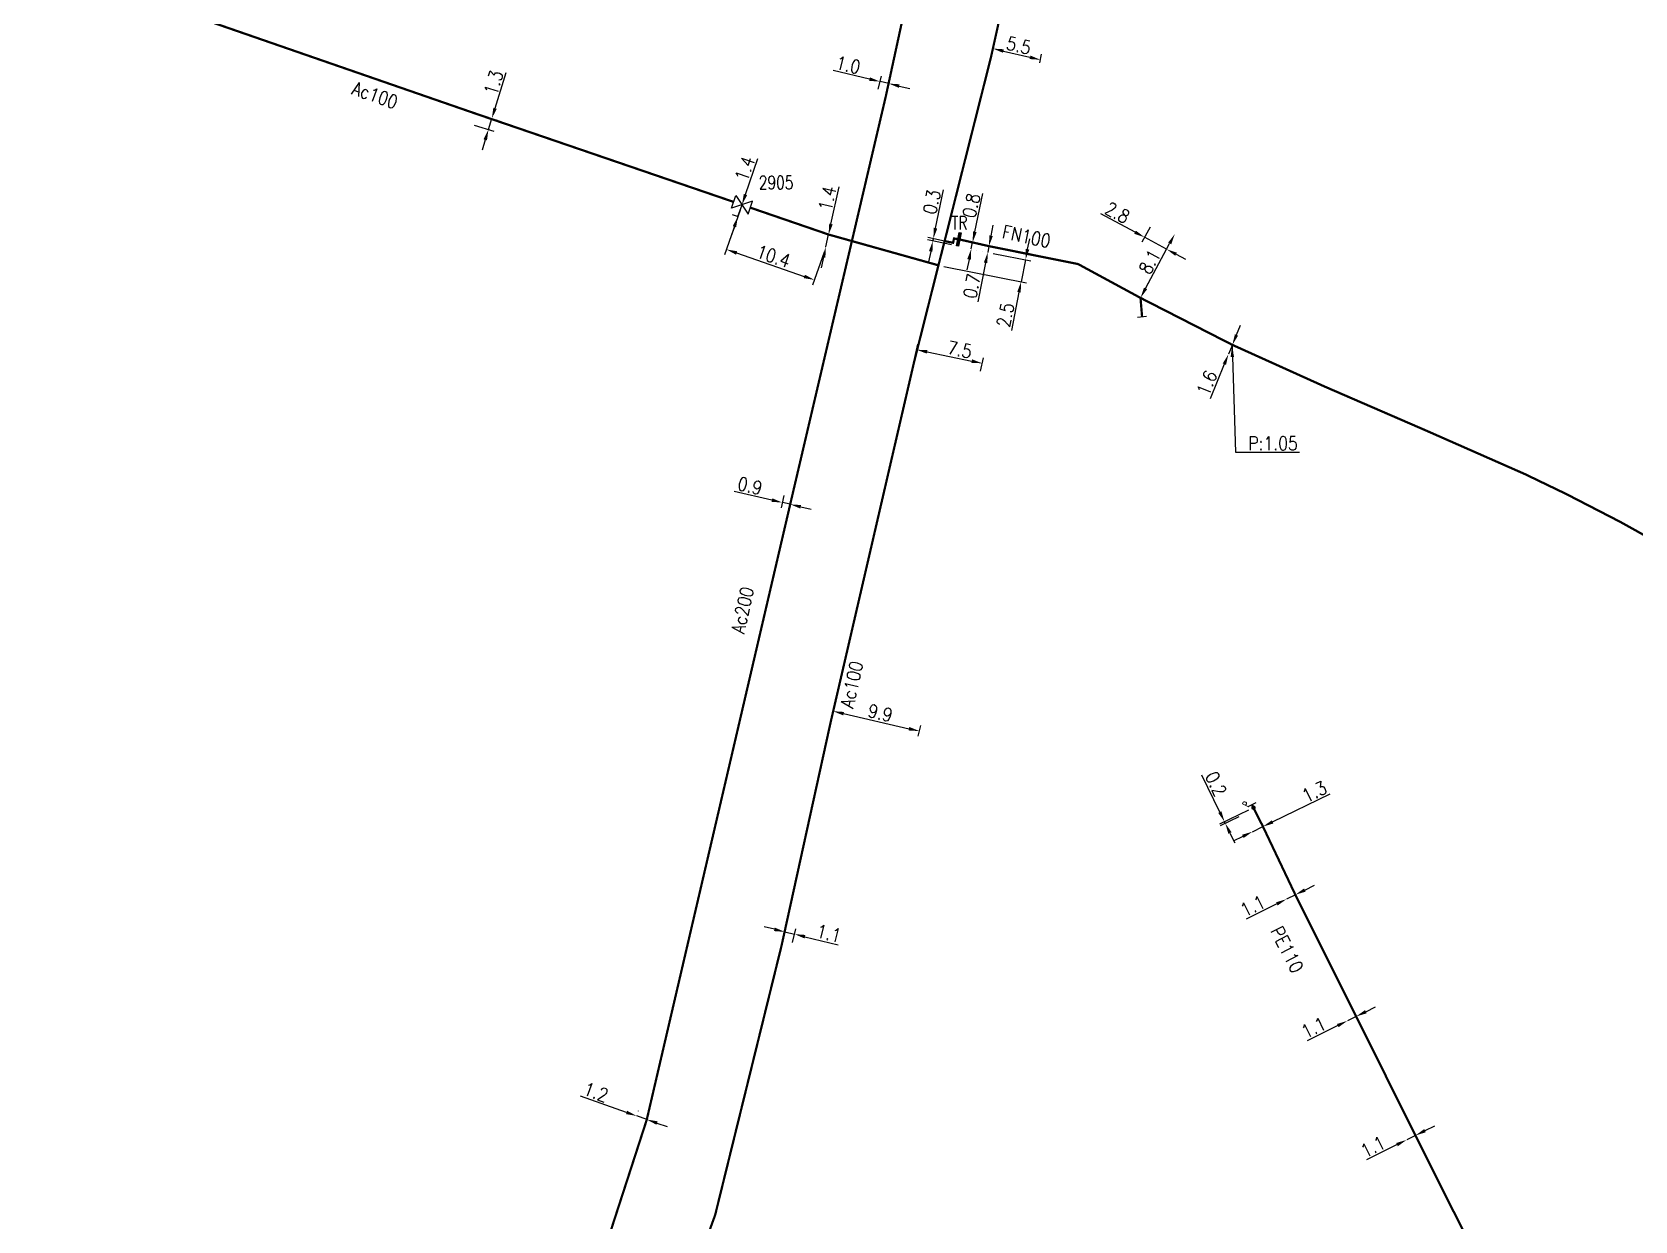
# Model space of a CAD drawing. Header units: millimetres. Extents: x 133989 to 135004, y 130988 to 132014.
# Drawn here: x 134540.8 to 134720, y 131120.7 to 131253.6 of the extents above; entities that cross this region are included whole.
import ezdxf
from ezdxf.enums import TextEntityAlignment as Align

# ---------------------------------------------------------------- set-up
doc = ezdxf.new("R2010")
doc.units = ezdxf.units.MM
doc.header["$PDMODE"] = 34
for name, pattern in [('L_25_AP', [2000, 1000, 1000]), ('L_25_FN', [2000, 1000, 1000]), ('L_25_PE', [2000, 1000, 1000])]:
    doc.linetypes.add(name, pattern=pattern)
doc.layers.get('0').update_dxf_attribs({"linetype": 'CONTINUOUS'})
doc.layers.get('Defpoints').update_dxf_attribs({"linetype": 'CONTINUOUS'})
for name, color, linetype in [('L_150', 1, 'CONTINUOUS'), ('L_300', 7, 'CONTINUOUS'), ('L_340', 7, 'CONTINUOUS')]:
    doc.layers.add(name, color=color, linetype=linetype)
doc.styles.add('G_ROMANS', font='ROMANS.SHX', dxfattribs={"width": 0.75})
doc.styles.get("Standard").update_dxf_attribs({"font": 'romans.shx', "width": 0.85})
doc.dimstyles.get("Standard").update_dxf_attribs({"dimtxt": 1.5, "dimasz": 1.2, "dimexe": 0.625, "dimexo": 0.625, "dimgap": 0.25, "dimtad": 1, "dimdec": 1, "dimzin": 0, "dimdsep": 46, "dimtxsty": 'Standard', "dimcen": -0.5, "dimadec": 0, "dimazin": 0, "dimtfac": 1, "dimtdec": 1, "dimtmove": 0, "dimatfit": 3, "dimfxl": 0, "dimtolj": 1, "dimtzin": 0, "dimarcsym": 0})

# ---------------------------------------------------------------- blocks, each defined once
blk = doc.blocks.new('*D432')
at = {"layer": 'Defpoints', "color": 0, "linetype": 'Continuous', "transparency": 16777216}
for p in [(134620.2, 131234.28), (134629.58, 131229.58), (134628.3, 131225.88)]:
    blk.add_point(p, dxfattribs=at)
at = {"layer": 'L_300', "color": 0, "linetype": 'Continuous', "lineweight": -2, "transparency": 16777216}
for p, q in [((134619.99, 131233.69), (134618.26, 131228.69)), ((134619.6, 131228.89), (134627.16, 131226.27)), ((134629.38, 131228.99), (134628.09, 131225.29))]:
    blk.add_line(p, q, dxfattribs=at)
at = {"layer": 'L_300', "color": 0, "linetype": 'Continuous', "transparency": 16777216}
for points in [[(134619.66, 131229.08), (134619.53, 131228.7), (134618.46, 131229.28)], [(134627.23, 131226.46), (134627.1, 131226.08), (134628.3, 131225.88)]]:
    blk.add_solid(points, dxfattribs=at)
at = {"layer": 'L_300', "color": 0, "linetype": 'Continuous', "transparency": 16777216, "insert": (134623.71, 131228.52), "char_height": 1.5, "attachment_point": 5, "rotation": 340.8853}
blk.add_mtext('\\A1;10.4', dxfattribs=at)
blk = doc.blocks.new('*D433')
at = {"layer": 'Defpoints', "color": 0, "linetype": 'Continuous', "transparency": 16777216}
for p in [(134620.2, 131234.28), (134619.74, 131232.96), (134620.41, 131232.73)]:
    blk.add_point(p, dxfattribs=at)
at = {"layer": 'L_300', "color": 0, "linetype": 'Continuous', "lineweight": -2, "transparency": 16777216}
for p, q in [((134620.59, 131235.41), (134621.96, 131239.44)), ((134619.74, 131232.96), (134620.2, 131234.28)), ((134619.82, 131232.93), (134619.15, 131233.16)), ((134619.35, 131231.82), (134618.96, 131230.69))]:
    blk.add_line(p, q, dxfattribs=at)
at = {"layer": 'L_300', "color": 0, "linetype": 'Continuous', "transparency": 16777216}
for points in [[(134620.4, 131235.48), (134620.77, 131235.35), (134620.2, 131234.28)], [(134619.16, 131231.89), (134619.54, 131231.76), (134619.74, 131232.96)]]:
    blk.add_solid(points, dxfattribs=at)
at = {"layer": 'L_300', "color": 0, "linetype": 'Continuous', "transparency": 16777216, "insert": (134620.52, 131238.32), "char_height": 1.5, "attachment_point": 5, "rotation": 71.0825}
blk.add_mtext('\\A1;1.4', dxfattribs=at)
blk = doc.blocks.new('*D434')
at = {"layer": 'Defpoints', "color": 0, "linetype": 'Continuous', "transparency": 16777216}
for p in [(134590.02, 131244.6), (134589.64, 131243.36), (134591.85, 131242.67)]:
    blk.add_point(p, dxfattribs=at)
at = {"layer": 'L_150', "color": 0, "linetype": 'Continuous', "lineweight": -2, "transparency": 16777216}
for p, q in [((134592.59, 131245.06), (134593.82, 131249.07)), ((134590.24, 131243.17), (134592.45, 131242.49)), ((134590.62, 131244.41), (134592.83, 131243.73)), ((134591.85, 131242.67), (134592.23, 131243.92)), ((134591.5, 131241.53), (134591.14, 131240.38))]:
    blk.add_line(p, q, dxfattribs=at)
at = {"layer": 'L_150', "color": 0, "linetype": 'Continuous', "transparency": 16777216}
for points in [[(134592.4, 131245.12), (134592.78, 131245), (134592.23, 131243.92)], [(134591.31, 131241.59), (134591.69, 131241.47), (134591.85, 131242.67)]]:
    blk.add_solid(points, dxfattribs=at)
at = {"layer": 'L_150', "color": 0, "linetype": 'Continuous', "transparency": 16777216, "insert": (134592.43, 131247.93), "char_height": 1.5, "attachment_point": 5, "rotation": 72.8601}
blk.add_mtext('\\A1;1.3', dxfattribs=at)
blk = doc.blocks.new('L_300_03')
at = {"color": 0, "linetype": 'Continuous', "flags": 128}
blk.add_lwpolyline([(-1, 0.75), (1, -0.75), (1, 0.75), (-1, -0.75), (-1, 0.75)], dxfattribs=at)
at = {"color": 0, "linetype": 'Continuous', "width": 0.75}
blk.add_attdef('NUM', text='', height=1.5, dxfattribs=at).set_placement((0, 2.1), align=Align.MIDDLE_CENTER)
at = {"color": 0, "linetype": 'Continuous', "width": 0.75, "flags": 3}
for tag, p in [('DEF_LEG', (0, -5)), ('DEF_COUP', (0, -7.5)), ('DEF_TYPE', (0, -10))]:
    blk.add_attdef(tag, text='', height=1.2, dxfattribs=at).set_placement(p, align=Align.MIDDLE)
blk = doc.blocks.new('*D506')
at = {"layer": 'Defpoints', "color": 0, "linetype": 'Continuous', "transparency": 16777216}
for p in [(134641.54, 131230.24), (134643.8, 131230.03), (134644.22, 131229.69)]:
    blk.add_point(p, dxfattribs=at)
at = {"layer": 'L_150', "color": 0, "linetype": 'Continuous', "lineweight": -2, "transparency": 16777216}
for p, q in [((134641.83, 131231.66), (134642.72, 131235.94)), ((134643.61, 131229.81), (134640.93, 131230.36)), ((134643.18, 131230.15), (134640.98, 131230.61)), ((134641.54, 131230.24), (134641.59, 131230.48)), ((134641.3, 131229.06), (134641.06, 131227.89))]:
    blk.add_line(p, q, dxfattribs=at)
at = {"layer": 'L_150', "color": 0, "linetype": 'Continuous', "transparency": 16777216}
for points in [[(134641.64, 131231.7), (134642.03, 131231.62), (134641.59, 131230.48)], [(134641.1, 131229.1), (134641.49, 131229.02), (134641.54, 131230.24)]]:
    blk.add_solid(points, dxfattribs=at)
at = {"layer": 'L_150', "color": 0, "linetype": 'Continuous', "transparency": 16777216, "insert": (134641.42, 131234.59), "char_height": 1.5, "attachment_point": 5, "rotation": 78.3473}
blk.add_mtext('\\A1;0.3', dxfattribs=at)
blk = doc.blocks.new('*D507')
at = {"layer": 'Defpoints', "color": 0, "linetype": 'Continuous', "transparency": 16777216}
for p in [(134647.67, 131228.96), (134647.67, 131228.96), (134647.81, 131229.65)]:
    blk.add_point(p, dxfattribs=at)
at = {"layer": 'L_150', "color": 0, "linetype": 'Continuous', "lineweight": -2, "transparency": 16777216}
for p, q in [((134648.05, 131230.82), (134648.28, 131232)), ((134647.06, 131229.09), (134647.06, 131229.09)), ((134647.81, 131229.65), (134647.67, 131228.96)), ((134648.42, 131229.52), (134648.42, 131229.52)), ((134647.44, 131227.79), (134646.57, 131223.44))]:
    blk.add_line(p, q, dxfattribs=at)
at = {"layer": 'L_150', "color": 0, "linetype": 'Continuous', "transparency": 16777216}
for points in [[(134647.85, 131230.86), (134648.24, 131230.78), (134647.81, 131229.65)], [(134647.24, 131227.83), (134647.63, 131227.75), (134647.67, 131228.96)]]:
    blk.add_solid(points, dxfattribs=at)
at = {"layer": 'L_150', "color": 0, "linetype": 'Continuous', "transparency": 16777216, "insert": (134645.9, 131225.19), "char_height": 1.5, "attachment_point": 5, "rotation": 78.658}
blk.add_mtext('\\A1;0.7', dxfattribs=at)
blk = doc.blocks.new('*D508')
at = {"layer": 'Defpoints', "color": 0, "linetype": 'Continuous', "transparency": 16777216}
for p in [(134666.11, 131232.33), (134665.21, 131230.64), (134664.75, 131223.87)]:
    blk.add_point(p, dxfattribs=at)
at = {"layer": 'L_150', "color": 0, "linetype": 'Continuous', "lineweight": -2, "transparency": 16777216}
for p, q in [((134664.15, 131231.21), (134660.3, 131233.27)), ((134665.82, 131231.78), (134664.91, 131230.09)), ((134667.67, 131229.31), (134665.21, 131230.64)), ((134665.05, 131224.42), (134667.97, 131229.86)), ((134668.73, 131228.75), (134669.79, 131228.18))]:
    blk.add_line(p, q, dxfattribs=at)
at = {"layer": 'L_150', "color": 0, "linetype": 'Continuous', "transparency": 16777216}
for points in [[(134664.24, 131231.38), (134664.05, 131231.03), (134665.21, 131230.64)], [(134668.82, 131228.92), (134668.64, 131228.57), (134667.67, 131229.31)]]:
    blk.add_solid(points, dxfattribs=at)
at = {"layer": 'L_150', "color": 0, "linetype": 'Continuous', "transparency": 16777216, "insert": (134662.17, 131233.4), "char_height": 1.5, "attachment_point": 5, "rotation": 331.7764}
blk.add_mtext('\\A1;2.8', dxfattribs=at)
blk = doc.blocks.new('*D509')
at = {"layer": 'Defpoints', "color": 0, "linetype": 'Continuous', "transparency": 16777216}
for p in [(134668.58, 131231), (134668.58, 131231), (134664.75, 131223.87)]:
    blk.add_point(p, dxfattribs=at)
at = {"layer": 'L_150', "color": 0, "linetype": 'Continuous', "lineweight": -2, "transparency": 16777216}
blk.add_line((134665.32, 131224.93), (134668.01, 131229.95), dxfattribs=at)
at = {"layer": 'L_150', "color": 0, "linetype": 'Continuous', "transparency": 16777216}
for points in [[(134667.84, 131230.04), (134668.19, 131229.85), (134668.58, 131231)], [(134665.14, 131225.02), (134665.49, 131224.83), (134664.75, 131223.87)]]:
    blk.add_solid(points, dxfattribs=at)
at = {"layer": 'L_150', "color": 0, "linetype": 'Continuous', "transparency": 16777216, "insert": (134665.78, 131227.91), "char_height": 1.5, "attachment_point": 5, "rotation": 61.7764}
blk.add_mtext('\\A1;8.1', dxfattribs=at)
blk = doc.blocks.new('*D510')
at = {"layer": 'Defpoints', "color": 0, "linetype": 'Continuous', "transparency": 16777216}
for p in [(134675.02, 131218.62), (134674.58, 131217.57), (134674.58, 131217.57)]:
    blk.add_point(p, dxfattribs=at)
at = {"layer": 'L_150', "color": 0, "linetype": 'Continuous', "lineweight": -2, "transparency": 16777216}
for p, q in [((134675.48, 131219.73), (134675.94, 131220.84)), ((134675.02, 131218.62), (134674.58, 131217.57)), ((134675.6, 131218.38), (134675.6, 131218.38)), ((134674.12, 131216.46), (134672.52, 131212.59)), ((134675.16, 131217.33), (134675.16, 131217.33))]:
    blk.add_line(p, q, dxfattribs=at)
at = {"layer": 'L_150', "color": 0, "linetype": 'Continuous', "transparency": 16777216}
for points in [[(134675.3, 131219.8), (134675.66, 131219.65), (134675.02, 131218.62)], [(134673.94, 131216.54), (134674.31, 131216.38), (134674.58, 131217.57)]]:
    blk.add_solid(points, dxfattribs=at)
at = {"layer": 'L_150', "color": 0, "linetype": 'Continuous', "transparency": 16777216, "insert": (134672.17, 131214.36), "char_height": 1.5, "attachment_point": 5, "rotation": 67.4537}
blk.add_mtext('\\A1;1.6', dxfattribs=at)
blk = doc.blocks.new('L_340_19')
at = {"linetype": 'Continuous'}
blk.add_hatch(color=0, dxfattribs=at).paths.add_polyline_path([(0.125, 0.75), (-0.125, 0.75), (-0.125, -0.75), (0.125, -0.75)])
at = {"color": 0, "linetype": 'Continuous'}
blk.add_lwpolyline([(-0.125, 0.75), (0.125, 0.75), (0.125, -0.75), (-0.125, -0.75)], close=True, dxfattribs=at)
at = {"color": 0, "linetype": 'Continuous', "width": 0.75}
for tag, height, flags, p in [('TR', 1.5, 8, (0, 3)), ('DEF_LEG', 1.2, 3, (0, -5)), ('DEF_COUP', 1.2, 3, (0, -7.5)), ('DEF_TYPE', 1.2, 3, (0, -10))]:
    blk.add_attdef(tag, text='', height=height, dxfattribs=dict(at, flags=flags)).set_placement(p, align=Align.MIDDLE)
blk = doc.blocks.new('L_340_07')
at = {"color": 0, "linetype": 'Continuous', "const_width": 0.25, "flags": 128}
blk.add_lwpolyline([(0, 0), (1.25, 0)], dxfattribs=at)
at = {"color": 0, "linetype": 'Continuous', "flags": 128}
blk.add_lwpolyline([(1.25, -0.5), (1.25, 0.5)], dxfattribs=at)
at = {"color": 0, "linetype": 'Continuous', "width": 0.75, "flags": 3}
for tag, p in [('DEF_LEG', (0.72, -3.47)), ('DEF_COUP', (0.72, -5.97)), ('DEF_TYPE', (0.72, -8.47))]:
    blk.add_attdef(tag, text='', height=1.2, dxfattribs=at).set_placement(p, align=Align.MIDDLE)
blk = doc.blocks.new('*D519')
at = {"layer": 'Defpoints', "color": 0, "linetype": 'Continuous', "transparency": 16777216}
for p in [(134645.83, 131229.35), (134645.83, 131229.35), (134645.98, 131230.08)]:
    blk.add_point(p, dxfattribs=at)
at = {"layer": 'L_150', "color": 0, "linetype": 'Continuous', "lineweight": -2, "transparency": 16777216}
for p, q in [((134646.23, 131231.25), (134647.13, 131235.53)), ((134645.83, 131229.35), (134645.98, 131230.08)), ((134646.44, 131229.22), (134646.44, 131229.22)), ((134646.59, 131229.95), (134646.59, 131229.95)), ((134645.58, 131228.17), (134645.33, 131227))]:
    blk.add_line(p, q, dxfattribs=at)
at = {"layer": 'L_150', "color": 0, "linetype": 'Continuous', "transparency": 16777216}
for points in [[(134646.03, 131231.3), (134646.43, 131231.21), (134645.98, 131230.08)], [(134645.38, 131228.21), (134645.78, 131228.13), (134645.83, 131229.35)]]:
    blk.add_solid(points, dxfattribs=at)
at = {"layer": 'L_150', "color": 0, "linetype": 'Continuous', "transparency": 16777216, "insert": (134645.83, 131234.19), "char_height": 1.5, "attachment_point": 5, "rotation": 78.0756}
blk.add_mtext('\\A1;0.8', dxfattribs=at)
blk = doc.blocks.new('*D525')
at = {"layer": 'Defpoints', "color": 0, "linetype": 'Continuous', "transparency": 16777216}
for p in [(134647.67, 131228.96), (134642.16, 131227.51), (134651.89, 131228.12)]:
    blk.add_point(p, dxfattribs=at)
at = {"layer": 'L_150', "color": 0, "linetype": 'Continuous', "lineweight": -2, "transparency": 16777216}
for p, q in [((134652.12, 131229.3), (134652.36, 131230.48)), ((134648.29, 131228.84), (134652.5, 131228)), ((134642.78, 131227.39), (134652.01, 131225.55)), ((134651.89, 131228.12), (134651.4, 131225.67)), ((134651.16, 131224.5), (134650.31, 131220.21))]:
    blk.add_line(p, q, dxfattribs=at)
at = {"layer": 'L_150', "color": 0, "linetype": 'Continuous', "transparency": 16777216}
for points in [[(134651.93, 131229.34), (134652.32, 131229.26), (134651.89, 131228.12)], [(134650.97, 131224.54), (134651.36, 131224.46), (134651.4, 131225.67)]]:
    blk.add_solid(points, dxfattribs=at)
at = {"layer": 'L_150', "color": 0, "linetype": 'Continuous', "transparency": 16777216, "insert": (134649.64, 131221.96), "char_height": 1.5, "attachment_point": 5, "rotation": 78.7396}
blk.add_mtext('\\A1;2.5', dxfattribs=at)
blk = doc.blocks.new('*D908')
at = {"layer": 'Defpoints', "color": 0, "linetype": 'Continuous', "transparency": 16777216}
for p in [(134629.88, 131230.95), (134629.58, 131229.58), (134629.58, 131229.58)]:
    blk.add_point(p, dxfattribs=at)
at = {"layer": 'L_150', "color": 0, "linetype": 'Continuous', "lineweight": -2, "transparency": 16777216}
for p, q in [((134630.14, 131232.12), (134631.06, 131236.27)), ((134629.58, 131229.58), (134629.88, 131230.95)), ((134629.32, 131228.41), (134629.06, 131227.24))]:
    blk.add_line(p, q, dxfattribs=at)
at = {"layer": 'L_150', "color": 0, "linetype": 'Continuous', "transparency": 16777216}
for points in [[(134629.95, 131232.17), (134630.34, 131232.08), (134629.88, 131230.95)], [(134629.13, 131228.45), (134629.52, 131228.37), (134629.58, 131229.58)]]:
    blk.add_solid(points, dxfattribs=at)
at = {"layer": 'L_150', "color": 0, "linetype": 'Continuous', "transparency": 16777216, "insert": (134629.75, 131235), "char_height": 1.5, "attachment_point": 5, "rotation": 77.5498}
blk.add_mtext('\\A1;1.4', dxfattribs=at)
blk = doc.blocks.new('*D914')
at = {"layer": 'Defpoints', "color": 0, "linetype": 'Continuous', "transparency": 16777216}
for p in [(134648.03, 131250.75), (134653.56, 131250.48), (134653.33, 131249.51)]:
    blk.add_point(p, dxfattribs=at)
at = {"layer": 'L_150', "color": 0, "linetype": 'Continuous', "lineweight": -2, "transparency": 16777216}
for p, q in [((134648.17, 131251.36), (134648.4, 131252.34)), ((134649.42, 131251.45), (134652.39, 131250.76)), ((134653.48, 131250.12), (134653.7, 131251.09))]:
    blk.add_line(p, q, dxfattribs=at)
at = {"layer": 'L_150', "color": 0, "linetype": 'Continuous', "transparency": 16777216}
for points in [[(134649.47, 131251.65), (134649.38, 131251.26), (134648.25, 131251.73)], [(134652.44, 131250.95), (134652.35, 131250.56), (134653.56, 131250.48)]]:
    blk.add_solid(points, dxfattribs=at)
at = {"layer": 'L_150', "color": 0, "linetype": 'Continuous', "transparency": 16777216, "insert": (134651.14, 131252.08), "char_height": 1.5, "attachment_point": 5, "rotation": 346.8283}
blk.add_mtext('\\A1;5.5', dxfattribs=at)
blk = doc.blocks.new('*D915')
at = {"layer": 'Defpoints', "color": 0, "linetype": 'Continuous', "transparency": 16777216}
for p in [(134635.3, 131246.6), (134635.64, 131248.04), (134636.27, 131246.37)]:
    blk.add_point(p, dxfattribs=at)
at = {"layer": 'L_150', "color": 0, "linetype": 'Continuous', "lineweight": -2, "transparency": 16777216}
for p, q in [((134634.47, 131248.32), (134630.39, 131249.27)), ((134635.44, 131247.2), (134635.78, 131248.65)), ((134636.41, 131246.98), (134636.75, 131248.42)), ((134636.61, 131247.82), (134635.64, 131248.04)), ((134637.78, 131247.54), (134638.95, 131247.27))]:
    blk.add_line(p, q, dxfattribs=at)
at = {"layer": 'L_150', "color": 0, "linetype": 'Continuous', "transparency": 16777216}
for points in [[(134634.51, 131248.51), (134634.42, 131248.12), (134635.64, 131248.04)], [(134637.82, 131247.74), (134637.73, 131247.35), (134636.61, 131247.82)]]:
    blk.add_solid(points, dxfattribs=at)
at = {"layer": 'L_150', "color": 0, "linetype": 'Continuous', "transparency": 16777216, "insert": (134632.07, 131249.9), "char_height": 1.5, "attachment_point": 5, "rotation": 346.8823}
blk.add_mtext('\\A1;1.0', dxfattribs=at)
blk = doc.blocks.new('*D916')
at = {"layer": 'Defpoints', "color": 0, "linetype": 'Continuous', "transparency": 16777216}
for p in [(134639.41, 131216.59), (134647.06, 131216.56), (134646.75, 131215.08)]:
    blk.add_point(p, dxfattribs=at)
at = {"layer": 'L_150', "color": 0, "linetype": 'Continuous', "lineweight": -2, "transparency": 16777216}
for p, q in [((134639.53, 131217.21), (134639.84, 131218.69)), ((134640.89, 131217.84), (134645.88, 131216.81)), ((134646.88, 131215.69), (134647.19, 131217.18))]:
    blk.add_line(p, q, dxfattribs=at)
at = {"layer": 'L_150', "color": 0, "linetype": 'Continuous', "transparency": 16777216}
for points in [[(134640.93, 131218.03), (134640.85, 131217.64), (134639.71, 131218.08)], [(134645.93, 131217), (134645.84, 131216.61), (134647.06, 131216.56)]]:
    blk.add_solid(points, dxfattribs=at)
at = {"layer": 'L_150', "color": 0, "linetype": 'Continuous', "transparency": 16777216, "insert": (134644.54, 131218.1), "char_height": 1.5, "attachment_point": 5, "rotation": 348.3473}
blk.add_mtext('\\A1;7.5', dxfattribs=at)
blk = doc.blocks.new('*D917')
at = {"layer": 'Defpoints', "color": 0, "linetype": 'Continuous', "transparency": 16777216}
for p in [(134630.12, 131176.5), (134640.04, 131175.46), (134639.77, 131174.28)]:
    blk.add_point(p, dxfattribs=at)
at = {"layer": 'L_150', "color": 0, "linetype": 'Continuous', "lineweight": -2, "transparency": 16777216}
for p, q in [((134630.26, 131177.11), (134630.53, 131178.28)), ((134631.56, 131177.41), (134638.87, 131175.73)), ((134639.91, 131174.89), (134640.18, 131176.07))]:
    blk.add_line(p, q, dxfattribs=at)
at = {"layer": 'L_150', "color": 0, "linetype": 'Continuous', "transparency": 16777216}
for points in [[(134631.6, 131177.6), (134631.52, 131177.21), (134630.39, 131177.68)], [(134638.91, 131175.92), (134638.82, 131175.53), (134640.04, 131175.46)]]:
    blk.add_solid(points, dxfattribs=at)
at = {"layer": 'L_150', "color": 0, "linetype": 'Continuous', "transparency": 16777216, "insert": (134635.66, 131177.49), "char_height": 1.5, "attachment_point": 5, "rotation": 347.0671}
blk.add_mtext('\\A1;9.9', dxfattribs=at)
blk = doc.blocks.new('*D918')
at = {"layer": 'Defpoints', "color": 0, "linetype": 'Continuous', "transparency": 16777216}
for p in [(134625.03, 131202.39), (134625.91, 131202.18), (134624.71, 131201)]:
    blk.add_point(p, dxfattribs=at)
at = {"layer": 'L_150', "color": 0, "linetype": 'Continuous', "lineweight": -2, "transparency": 16777216}
for p, q in [((134623.54, 131201.27), (134619.34, 131202.25)), ((134624.89, 131201.78), (134624.57, 131200.39)), ((134625.77, 131201.58), (134625.45, 131200.19)), ((134625.59, 131200.8), (134624.71, 131201)), ((134626.76, 131200.53), (134627.93, 131200.26))]:
    blk.add_line(p, q, dxfattribs=at)
at = {"layer": 'L_150', "color": 0, "linetype": 'Continuous', "transparency": 16777216}
for points in [[(134623.59, 131201.47), (134623.5, 131201.08), (134624.71, 131201)], [(134626.8, 131200.72), (134626.71, 131200.33), (134625.59, 131200.8)]]:
    blk.add_solid(points, dxfattribs=at)
at = {"layer": 'L_150', "color": 0, "linetype": 'Continuous', "transparency": 16777216, "insert": (134621.09, 131202.87), "char_height": 1.5, "attachment_point": 5, "rotation": 346.9378}
blk.add_mtext('\\A1;0.9', dxfattribs=at)
blk = doc.blocks.new('*D919')
at = {"layer": 'Defpoints', "color": 0, "linetype": 'Continuous', "transparency": 16777216}
for p in [(134624.62, 131151.48), (134626.06, 131152.77), (134625.69, 131151.22)]:
    blk.add_point(p, dxfattribs=at)
at = {"layer": 'L_150', "color": 0, "linetype": 'Continuous', "lineweight": -2, "transparency": 16777216}
for p, q in [((134623.83, 131153.31), (134622.66, 131153.59)), ((134624.77, 131152.09), (134625.14, 131153.63)), ((134625.84, 131151.83), (134626.21, 131153.37)), ((134624.99, 131153.02), (134626.06, 131152.77)), ((134627.23, 131152.48), (134630.95, 131151.58))]:
    blk.add_line(p, q, dxfattribs=at)
at = {"layer": 'L_150', "color": 0, "linetype": 'Continuous', "transparency": 16777216}
for points in [[(134623.87, 131153.5), (134623.78, 131153.11), (134624.99, 131153.02)], [(134627.28, 131152.68), (134627.18, 131152.29), (134626.06, 131152.77)]]:
    blk.add_solid(points, dxfattribs=at)
at = {"layer": 'L_150', "color": 0, "linetype": 'Continuous', "transparency": 16777216, "insert": (134629.91, 131152.86), "char_height": 1.5, "attachment_point": 5, "rotation": 346.401}
blk.add_mtext('\\A1;1.1', dxfattribs=at)
blk = doc.blocks.new('*D920')
at = {"layer": 'Defpoints', "color": 0, "linetype": 'Continuous', "transparency": 16777216}
for p in [(134608.41, 131132.38), (134608.43, 131132.45), (134609.54, 131131.99)]:
    blk.add_point(p, dxfattribs=at)
at = {"layer": 'L_150', "color": 0, "linetype": 'Continuous', "lineweight": -2, "transparency": 16777216}
for p, q in [((134607.3, 131132.85), (134602.13, 131134.66)), ((134609.56, 131132.05), (134608.43, 131132.45)), ((134608.61, 131132.97), (134608.63, 131133.04)), ((134609.74, 131132.58), (134609.77, 131132.64)), ((134610.69, 131131.66), (134611.83, 131131.26))]:
    blk.add_line(p, q, dxfattribs=at)
at = {"layer": 'L_150', "color": 0, "linetype": 'Continuous', "transparency": 16777216}
for points in [[(134607.36, 131133.03), (134607.23, 131132.66), (134608.43, 131132.45)], [(134610.76, 131131.85), (134610.63, 131131.47), (134609.56, 131132.05)]]:
    blk.add_solid(points, dxfattribs=at)
at = {"layer": 'L_150', "color": 0, "linetype": 'Continuous', "transparency": 16777216, "insert": (134603.87, 131135.11), "char_height": 1.5, "attachment_point": 5, "rotation": 340.7022}
blk.add_mtext('\\A1;1.2', dxfattribs=at)
blk = doc.blocks.new('*D947')
at = {"layer": 'Defpoints', "color": 0, "linetype": 'Continuous', "transparency": 16777216}
for p in [(134676.32, 131166.17), (134677.38, 131166.9), (134674.23, 131165.15)]:
    blk.add_point(p, dxfattribs=at)
at = {"layer": 'L_340', "color": 0, "linetype": 'Continuous', "lineweight": -2, "transparency": 16777216}
for p, q in [((134673.62, 131166.41), (134671.6, 131170.55)), ((134676.82, 131166.63), (134673.58, 131165.05)), ((134675.76, 131165.89), (134673.67, 131164.87)), ((134674.23, 131165.15), (134674.14, 131165.33)), ((134674.75, 131164.07), (134675.28, 131162.99))]:
    blk.add_line(p, q, dxfattribs=at)
at = {"layer": 'L_340', "color": 0, "linetype": 'Continuous', "transparency": 16777216}
for points in [[(134673.8, 131166.49), (134673.44, 131166.32), (134674.14, 131165.33)], [(134674.93, 131164.16), (134674.57, 131163.98), (134674.23, 131165.15)]]:
    blk.add_solid(points, dxfattribs=at)
at = {"layer": 'L_340', "color": 0, "linetype": 'Continuous', "transparency": 16777216, "insert": (134673.19, 131169.56), "char_height": 1.5, "attachment_point": 5, "rotation": 295.9187}
blk.add_mtext('\\A1;0.2', dxfattribs=at)
blk = doc.blocks.new('*D948')
at = {"layer": 'Defpoints', "color": 0, "linetype": 'Continuous', "transparency": 16777216}
for p in [(134677.27, 131164.22), (134677.27, 131164.22), (134678.44, 131164.79)]:
    blk.add_point(p, dxfattribs=at)
at = {"layer": 'L_150', "color": 0, "linetype": 'Continuous', "lineweight": -2, "transparency": 16777216}
for p, q in [((134679.52, 131165.31), (134685.97, 131168.45)), ((134677.27, 131164.22), (134678.44, 131164.79)), ((134676.19, 131163.69), (134675.11, 131163.17))]:
    blk.add_line(p, q, dxfattribs=at)
at = {"layer": 'L_150', "color": 0, "linetype": 'Continuous', "transparency": 16777216}
for points in [[(134676.1, 131163.87), (134676.28, 131163.51), (134677.27, 131164.22)], [(134679.43, 131165.49), (134679.6, 131165.13), (134678.44, 131164.79)]]:
    blk.add_solid(points, dxfattribs=at)
at = {"layer": 'L_150', "color": 0, "linetype": 'Continuous', "transparency": 16777216, "insert": (134684.19, 131168.69), "char_height": 1.5, "attachment_point": 5, "rotation": 25.9187}
blk.add_mtext('\\A1;1.3', dxfattribs=at)
blk = doc.blocks.new('*D949')
at = {"layer": 'Defpoints', "color": 0, "linetype": 'Continuous', "transparency": 16777216}
for p in [(134682.06, 131157.17), (134681.07, 131156.68), (134681.07, 131156.68)]:
    blk.add_point(p, dxfattribs=at)
at = {"layer": 'L_150', "color": 0, "linetype": 'Continuous', "lineweight": -2, "transparency": 16777216}
for p, q in [((134682.06, 131157.17), (134681.07, 131156.68)), ((134683.13, 131157.7), (134684.21, 131158.23)), ((134679.99, 131156.15), (134676.56, 131154.46))]:
    blk.add_line(p, q, dxfattribs=at)
at = {"layer": 'L_150', "color": 0, "linetype": 'Continuous', "transparency": 16777216}
for points in [[(134683.04, 131157.88), (134683.22, 131157.52), (134682.06, 131157.17)], [(134679.91, 131156.33), (134680.08, 131155.97), (134681.07, 131156.68)]]:
    blk.add_solid(points, dxfattribs=at)
at = {"layer": 'L_150', "color": 0, "linetype": 'Continuous', "transparency": 16777216, "insert": (134677.3, 131155.93), "char_height": 1.5, "attachment_point": 5, "rotation": 26.2546}
blk.add_mtext('\\A1;1.1', dxfattribs=at)
blk = doc.blocks.new('*D950')
at = {"layer": 'Defpoints', "color": 0, "linetype": 'Continuous', "transparency": 16777216}
for p in [(134687.88, 131143.08), (134687.88, 131143.08), (134688.86, 131143.57)]:
    blk.add_point(p, dxfattribs=at)
at = {"layer": 'L_150', "color": 0, "linetype": 'Continuous', "lineweight": -2, "transparency": 16777216}
for p, q in [((134689.94, 131144.1), (134691.01, 131144.63)), ((134686.8, 131142.55), (134683.38, 131140.85)), ((134688.86, 131143.57), (134687.88, 131143.08))]:
    blk.add_line(p, q, dxfattribs=at)
at = {"layer": 'L_150', "color": 0, "linetype": 'Continuous', "transparency": 16777216}
for points in [[(134689.85, 131144.28), (134690.03, 131143.92), (134688.86, 131143.57)], [(134686.71, 131142.73), (134686.89, 131142.37), (134687.88, 131143.08)]]:
    blk.add_solid(points, dxfattribs=at)
at = {"layer": 'L_150', "color": 0, "linetype": 'Continuous', "transparency": 16777216, "insert": (134684.11, 131142.33), "char_height": 1.5, "attachment_point": 5, "rotation": 26.375}
blk.add_mtext('\\A1;1.1', dxfattribs=at)
blk = doc.blocks.new('*D951')
at = {"layer": 'Defpoints', "color": 0, "linetype": 'Continuous', "transparency": 16777216}
for p in [(134695.49, 131130.27), (134694.51, 131129.78), (134694.51, 131129.78)]:
    blk.add_point(p, dxfattribs=at)
at = {"layer": 'L_150', "color": 0, "linetype": 'Continuous', "lineweight": -2, "transparency": 16777216}
for p, q in [((134695.49, 131130.27), (134694.51, 131129.78)), ((134696.56, 131130.81), (134697.64, 131131.35)), ((134693.43, 131129.25), (134690.01, 131127.54))]:
    blk.add_line(p, q, dxfattribs=at)
at = {"layer": 'L_150', "color": 0, "linetype": 'Continuous', "transparency": 16777216}
for points in [[(134696.47, 131130.99), (134696.65, 131130.63), (134695.49, 131130.27)], [(134693.34, 131129.43), (134693.52, 131129.07), (134694.51, 131129.78)]]:
    blk.add_solid(points, dxfattribs=at)
at = {"layer": 'L_150', "color": 0, "linetype": 'Continuous', "transparency": 16777216, "insert": (134690.74, 131129.02), "char_height": 1.5, "attachment_point": 5, "rotation": 26.5059}
blk.add_mtext('\\A1;1.1', dxfattribs=at)
blk = doc.blocks.new('L_300_12')
at = {"color": 0, "linetype": 'Continuous', "const_width": 0.497, "flags": 128}
blk.add_lwpolyline([(-0.25, 0, 1), (0.25, 0, 1)], format="xyb", close=True, dxfattribs=at)
at = {"color": 0, "linetype": 'Continuous', "style": 'G_ROMANS', "width": 0.75}
blk.add_text('P', height=1.5, dxfattribs=at).set_placement((0, 1.85), align=Align.MIDDLE)
at = {"color": 0, "linetype": 'Continuous', "width": 0.75, "flags": 3}
for tag, p in [('DEF_COUP', (0, -7.5)), ('DEF_LEG', (0, -5)), ('DEF_TYPE', (0, -10))]:
    blk.add_attdef(tag, text='', height=1.2, dxfattribs=at).set_placement(p, align=Align.MIDDLE)

msp = doc.modelspace()

# ---------------------------------------------------------------- linework, layer by layer
at = {"layer": 'L_150', "linetype": 'L_25_AP', "const_width": 0.25, "flags": 128}
for points in [[(134655.04, 131376.76), (134655.42, 131375.84), (134658.76, 131367.44), (134658.9, 131365.19), (134659.33, 131359.04), (134659.4, 131354.82), (134659.32, 131351.5), (134658.41, 131351.63), (134658.3, 131350.89), (134655.87, 131331.49), (134652.08, 131315.44), (134651.47, 131313.12), (134651.3, 131312.45), (134650.7, 131310.21), (134646.59, 131292.03), (134640.81, 131267.31), (134640.38, 131265.32), (134636.27, 131246.37), (134625.91, 131202.18), (134609.54, 131131.99), (134596.13, 131090.67), (134588.2, 131066.95), (134567.97, 131006.62), (134566.2, 131005.68), (134563.74, 131006.79)], [(134675.7, 131348.76), (134675.59, 131348.63), (134674.08, 131344.26), (134668.46, 131327.95), (134660.97, 131305.07), (134654.51, 131279.92), (134648.03, 131250.75), (134642.85, 131230.22), (134642.17, 131227.55), (134639.41, 131216.59), (134630.12, 131176.5), (134624.62, 131151.48), (134617.2, 131121.39), (134613.26, 131110.56), (134603.39, 131079.29), (134599.51, 131068), (134597.87, 131063.39)], [(134619.25, 131234.6), (134590.02, 131244.6), (134561.59, 131254.44), (134543.08, 131260.84), (134534.52, 131263.86), (134512.27, 131271.72), (134508.21, 131273.14), (134496.21, 131267.75), (134495.31, 131265.49), (134486.7, 131268.41)], [(134642.16, 131227.51), (134629.88, 131230.95), (134621.14, 131233.95)], [(134644.31, 131230.44), (134643.9, 131230.51), (134643.8, 131230.03), (134642.85, 131230.22)]]:
    msp.add_lwpolyline(points, dxfattribs=at)
at = {"layer": 'L_150', "linetype": 'L_25_FN', "const_width": 0.25, "flags": 128}
for points in [[(134644.56, 131230.39), (134647.81, 131229.65), (134657.77, 131227.65), (134664.75, 131223.87), (134675.02, 131218.62), (134685.43, 131213.92), (134696.62, 131209.07), (134707.72, 131204.18), (134712.37, 131201.94), (134718.42, 131198.82), (134721.4, 131197.16), (134726.08, 131194.03), (134728.9, 131191.95), (134733.1, 131188.49), (134736.23, 131185.53), (134740.75, 131180.84), (134743.67, 131177.38), (134746.52, 131173.71), (134749.2, 131169.83), (134752.33, 131164.91), (134760.64, 131151.35), (134767.83, 131139.39), (134770.53, 131135.58), (134775.34, 131134.8), (134797.28, 131117.49), (134825.37, 131095.03), (134836.16, 131086.4), (134838.63, 131084.37)], [(134664.75, 131223.87), (134664.82, 131223.02)]]:
    msp.add_lwpolyline(points, dxfattribs=at)
at = {"layer": 'L_150', "linetype": 'L_25_PE', "const_width": 0.25, "flags": 128}
msp.add_lwpolyline([(134677.38, 131166.9), (134678.44, 131164.79), (134682.06, 131157.17), (134688.86, 131143.57), (134695.49, 131130.27), (134705.25, 131110.81), (134723.91, 131073.62), (134730.58, 131060.39), (134734.86, 131051.27), (134737.74, 131044.46), (134738.66, 131042.19), (134738.66, 131041.55), (134738.18, 131039.93), (134737.89, 131035.87), (134736.44, 131019.17), (134734.44, 131000)], dxfattribs=at)

# ---------------------------------------------------------------- block references
at = {"layer": 'L_300'}
ref = msp.add_blockref('L_300_03', (134620.2, 131234.28), dxfattribs=dict(at, rotation=340.8853063796233))
ref.add_attrib('NUM', '2905', dxfattribs={"layer": '0', "color": 0, "linetype": 'Continuous', "height": 1.5, "width": 0.75}).set_placement((134624.01, 131236.76), align=Align.MIDDLE_CENTER)
at = {"layer": 'L_300', "xscale": 0.5, "yscale": 0.5, "zscale": 0.5, "rotation": 64.39427197980424}
msp.add_blockref('L_300_12', (134677.38, 131166.9), dxfattribs=at)
at = {"layer": 'L_340'}
ref = msp.add_blockref('L_340_19', (134644.44, 131230.41), dxfattribs=dict(at, rotation=349.0723109283137))
ref.add_attrib('TR', 'TR', dxfattribs={"layer": '0', "color": 0, "linetype": 'Continuous', "height": 1.5, "width": 0.75, "flags": 8}).set_placement((134644.51, 131232.25), align=Align.MIDDLE)
at = {"layer": 'L_340', "rotation": 274.7721322209665}
msp.add_blockref('L_340_07', (134664.82, 131223.02), dxfattribs=at)
at = {"layer": 'L_340', "xscale": 0.3, "rotation": 116.471885082506}
msp.add_blockref('L_340_07', (134677.38, 131166.9), dxfattribs=at)

# ---------------------------------------------------------------- texts
at = {"layer": 'L_150', "linetype": 'Continuous', "width": 0.85}
msp.add_text('Ac100', height=1.5, rotation=340.9124, dxfattribs=at).set_placement((134576.44, 131246.67))
for s, rotation, p in [('FN100', 348.0519, (134652, 131230.74)), ('Ac200', 77.4227, (134620.26, 131188.98)), ('Ac100', 77.4227, (134632.47, 131180.67)), ('PE110', 297.2632, (134681.13, 131151.05))]:
    msp.add_text(s, height=1.5, rotation=rotation, dxfattribs=at).set_placement(p, align=Align.MIDDLE)
at = {"layer": 'L_150', "linetype": 'Continuous', "insert": (134676.81, 131206.87), "char_height": 1.5, "attachment_point": 7}
msp.add_mtext('P:1.05', dxfattribs=at)

# ---------------------------------------------------------------- dimensions: what is measured, and where the dimension line sits
at = {"layer": 'L_150', "linetype": 'Continuous'}
for base, p1, p2, angle, picture, middle in [((134653.56, 131250.48), (134648.03, 131250.75), (134653.33, 131249.51), 346.8283, '*D914', (134650.91, 131251.11)), ((134635.64, 131248.04), (134636.27, 131246.37), (134635.3, 131246.6), 346.8823, '*D915', (134631.84, 131248.93)), ((134591.85, 131242.67), (134590.02, 131244.6), (134589.64, 131243.36), 72.8601, '*D434', (134593.38, 131247.64)), ((134629.58, 131229.58), (134629.88, 131230.95), (134629.58, 131229.58), 77.5498, '*D908', (134630.73, 131234.78)), ((134641.5413, 131230.2385), (134643.7965, 131230.0287), (134644.2192, 131229.6862), 78.3473, '*D506', (134642.3969, 131234.387)), ((134645.82754, 131229.34655), (134645.9825, 131230.08037), (134645.82754, 131229.34655), 78.07558, '*D519', (134646.80604, 131233.98007)), ((134665.21, 131230.64), (134664.75, 131223.87), (134666.11, 131232.33), 331.7764, '*D508', (134661.69, 131232.52)), ((134651.89, 131228.12), (134642.16, 131227.51), (134647.67, 131228.96), 258.7396, '*D525', (134650.62, 131221.76)), ((134647.67, 131228.96), (134647.81, 131229.65), (134647.67, 131228.96), 78.658, '*D507', (134646.88, 131225)), ((134668.58, 131231), (134664.75, 131223.87), (134668.58, 131231), 241.7764, '*D509', (134666.66, 131227.44)), ((134647.06, 131216.56), (134639.41, 131216.59), (134646.75, 131215.08), 348.3473, '*D916', (134644.34, 131217.12)), ((134624.71, 131201), (134625.91, 131202.18), (134625.03, 131202.39), 346.9378, '*D918', (134620.86, 131201.9)), ((134640.04, 131175.46), (134630.12, 131176.5), (134639.77, 131174.28), 347.0671, '*D917', (134635.44, 131176.52)), ((134677.27, 131164.22), (134678.44, 131164.79), (134677.27, 131164.22), 25.9187, '*D948', (134684.63, 131167.8)), ((134681.07, 131156.68), (134682.06, 131157.17), (134681.07, 131156.68), 26.2546, '*D949', (134677.74, 131155.04)), ((134626.06, 131152.77), (134624.62, 131151.48), (134625.69, 131151.22), 346.401, '*D919', (134629.67, 131151.89)), ((134687.88, 131143.08), (134688.86, 131143.57), (134687.88, 131143.08), 26.375, '*D950', (134684.55, 131141.43)), ((134608.43, 131132.45), (134609.54, 131131.99), (134608.41, 131132.38), 340.7022, '*D920', (134603.54, 131134.16)), ((134694.51, 131129.78), (134695.49, 131130.27), (134694.51, 131129.78), 26.5059, '*D951', (134691.18, 131128.13))]:
    dim = msp.add_linear_dim(base=base, p1=p1, p2=p2, angle=angle, dimstyle='Standard', dxfattribs=at)
    dim.commit()
    dim.dimension.update_dxf_attribs({"geometry": picture, "text_midpoint": middle, "dimtype": 160})
dim = msp.add_linear_dim(base=(134674.58, 131217.57), p1=(134675.02, 131218.62), p2=(134674.58, 131217.57), angle=67.4537, text='1.6', dimstyle='Standard', dxfattribs=at)
dim.commit()
dim.dimension.update_dxf_attribs({"geometry": '*D510', "text_midpoint": (134673.09, 131213.97), "dimtype": 160})
at = {"layer": 'L_300', "linetype": 'Continuous'}
for base, p2, angle, picture, middle in [((134619.74, 131232.96), (134620.41, 131232.73), 71.0825, '*D433', (134621.47, 131237.99)), ((134628.3, 131225.88), (134629.58, 131229.58), 160.8853, '*D432', (134623.38, 131227.58))]:
    dim = msp.add_linear_dim(base=base, p1=(134620.2, 131234.28), p2=p2, angle=angle, dimstyle='Standard', dxfattribs=at)
    dim.commit()
    dim.dimension.update_dxf_attribs({"geometry": picture, "text_midpoint": middle, "dimtype": 160})
at = {"layer": 'L_340', "linetype": 'Continuous'}
dim = msp.add_linear_dim(base=(134674.23, 131165.15), p1=(134677.38, 131166.9), p2=(134676.32, 131166.17), angle=115.9187, dimstyle='Standard', dxfattribs=at)
dim.commit()
dim.dimension.update_dxf_attribs({"geometry": '*D947', "text_midpoint": (134672.29, 131169.13), "dimtype": 160})

# ---------------------------------------------------------------- leaders
at = {"layer": 'L_150', "linetype": 'Continuous', "annotation_type": 0, "has_hookline": 1, "hookline_direction": 0, "text_width": 5.71}
msp.add_leader([(134674.98, 131218.46), (134675.36, 131206.62), (134676.56, 131206.62)], dimstyle='Standard', dxfattribs=at)

doc.saveas('drawing.dxf')
